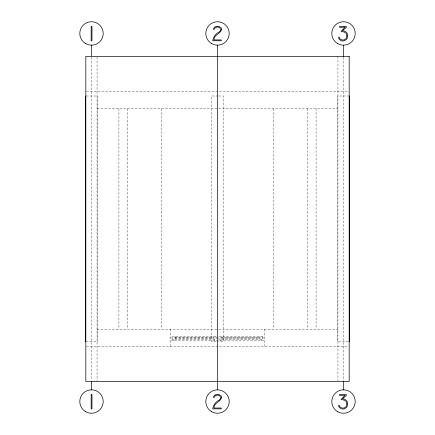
<?xml version="1.0" encoding="UTF-8"?>
<svg xmlns="http://www.w3.org/2000/svg" width="435" height="435" viewBox="0 0 435 435"><rect width="100%" height="100%" fill="white"/><g stroke="black" fill="none" stroke-linecap="round" stroke-linejoin="round"><path stroke-width="0.33" stroke-dasharray="2.17 1.63" d="M86.5 91.437L349.18 91.437M86.299 95.999L97.353 95.999L97.353 341.801L86.299 341.801M218.152 95.999L211.649 95.999L211.649 341.801L218.152 341.801M218.8 95.999L223.351 95.999L223.351 341.801L218.8 341.801M349.354 95.999L337.647 95.999L337.647 341.801L349.354 341.801M97.054 108.641L337.946 108.641M97.054 329.159L337.946 329.159M175.071 337.353L213.112 337.353M221.888 337.353L259.929 337.353M170.683 337.935L264.317 337.935M175.071 338.522L213.112 338.522M221.888 338.522L259.929 338.522M170.683 340.861L264.317 340.861M86.5 346.363L348.5 346.363M343.503 57.344L343.503 380.364M337.946 56.322L337.946 380.799M316.082 108.641L316.082 329.159M307.599 108.641L307.599 329.159M273.832 108.641L273.832 329.159M264.317 329.159L264.317 346.363M261.392 339.398L261.392 340.861M259.929 336.472L259.929 339.398M221.888 336.472L221.888 339.398M220.425 339.398L220.425 340.861M214.575 339.398L214.575 340.861M213.112 336.472L213.112 339.398M175.071 336.472L175.071 339.398M173.608 339.398L173.608 340.861M170.683 329.159L170.683 346.363M161.178 108.641L161.178 329.159M127.401 108.641L127.401 329.159M118.918 108.641L118.918 329.159M97.054 57.001L97.054 380.799M91.497 57.371L91.497 380.342M216.037 336.472L172.146 336.472L172.146 339.398L216.037 339.398L216.037 336.472M262.854 336.472L218.963 336.472L218.963 339.398L262.854 339.398L262.854 336.472"/><path stroke-width="0.65" d="M349.354 95.999L349.354 341.801M343.503 45.158L343.503 56.664M343.503 381.044L343.503 389.842M217.5 45.158L217.5 56.012M217.5 56.322L217.5 389.842M91.497 45.158L91.497 56.017M91.497 381.022L91.497 389.842M85.646 95.999L85.646 341.801M347.652 35.855L347.288 38.008A4.448 4.448 0 0 1 346.184 39.656L344.563 40.683A4.317 4.317 0 0 1 342.823 40.977C341.018 41.216 337.587 38.617 338.887 37.067L339.121 37.144C339.817 39.906 343.558 41.086 345.591 39.003A3.871 3.871 0 0 0 346.499 37.622L346.771 35.213L345.945 33.169L344.275 32.054L341.056 31.407L345.037 27.215C344.525 26.676 337.69 28.34 339.566 26.361L346.184 26.361C347.853 27.389 342.758 29.634 342.682 30.776C345.444 30.716 347.94 33.016 347.652 35.855M347.652 403.946L347.288 406.1A4.448 4.448 0 0 1 346.184 407.747L344.563 408.775A4.317 4.317 0 0 1 342.823 409.063C341.018 409.308 337.587 406.709 338.887 405.159L339.121 405.23C339.817 407.992 343.558 409.177 345.591 407.095A3.871 3.871 0 0 0 346.499 405.714L346.771 403.305L345.945 401.26L344.275 400.146L341.056 399.499L345.037 395.306C344.525 394.768 337.69 396.432 339.566 394.453L346.184 394.453C347.853 395.475 342.758 397.726 342.682 398.862C345.444 398.808 347.94 401.103 347.652 403.946M221.567 29.471C220.648 33.903 213.922 34.631 213.906 39.917L221.013 39.917L221.442 40.346L221.013 40.77L212.671 40.77C213.357 36.861 215.803 33.419 219.457 31.755C222.617 29.542 218.832 25.67 215.972 27.356A2.632 2.632 0 0 0 214.961 28.03L214.042 29.471L213.574 29.488L213.416 28.938L214.107 27.753A3.844 3.844 0 0 1 215.624 26.617L218.832 26.345L220.942 27.595A2.887 2.887 0 0 1 221.529 28.949L221.567 29.471M221.567 397.563C220.648 401.994 213.922 402.723 213.906 408.008L221.013 408.008L221.442 408.438L221.013 408.862L212.671 408.862C213.357 404.952 215.803 401.51 219.457 399.847C222.617 397.628 218.832 393.762 215.972 395.448A2.632 2.632 0 0 0 214.961 396.122L214.042 397.563L213.574 397.579L213.416 397.03L214.107 395.845A3.844 3.844 0 0 1 215.624 394.708L218.832 394.436L220.942 395.687A2.887 2.887 0 0 1 221.529 397.041L221.567 397.563M91.176 26.551L91.132 40.515L91.557 40.939L91.981 40.515L91.981 26.791L91.79 26.41L91.176 26.551M91.176 394.643L91.132 408.606L91.557 409.03L91.981 408.606L91.981 394.877L91.79 394.501L91.176 394.643M349.18 56.322L85.82 56.322L85.82 381.479L349.18 381.479L349.18 56.322M337.647 411.684A11.707 11.707 0 0 0 355.205 401.543A11.707 11.707 0 0 0 337.647 391.408A11.707 11.707 0 0 0 337.647 411.684M337.647 43.592A11.707 11.707 0 0 0 355.205 33.457A11.707 11.707 0 0 0 337.647 23.316A11.707 11.707 0 0 0 337.647 43.592M211.649 411.684A11.707 11.707 0 0 0 229.207 401.543A11.707 11.707 0 0 0 211.649 391.408A11.707 11.707 0 0 0 211.649 411.684M211.649 43.592A11.707 11.707 0 0 0 229.207 33.457A11.707 11.707 0 0 0 211.649 23.316A11.707 11.707 0 0 0 211.649 43.592M85.646 411.684A11.707 11.707 0 0 0 103.204 401.543A11.707 11.707 0 0 0 85.646 391.408A11.707 11.707 0 0 0 85.646 411.684M85.646 43.592A11.707 11.707 0 0 0 103.204 33.457A11.707 11.707 0 0 0 85.646 23.316A11.707 11.707 0 0 0 85.646 43.592"/></g></svg>
